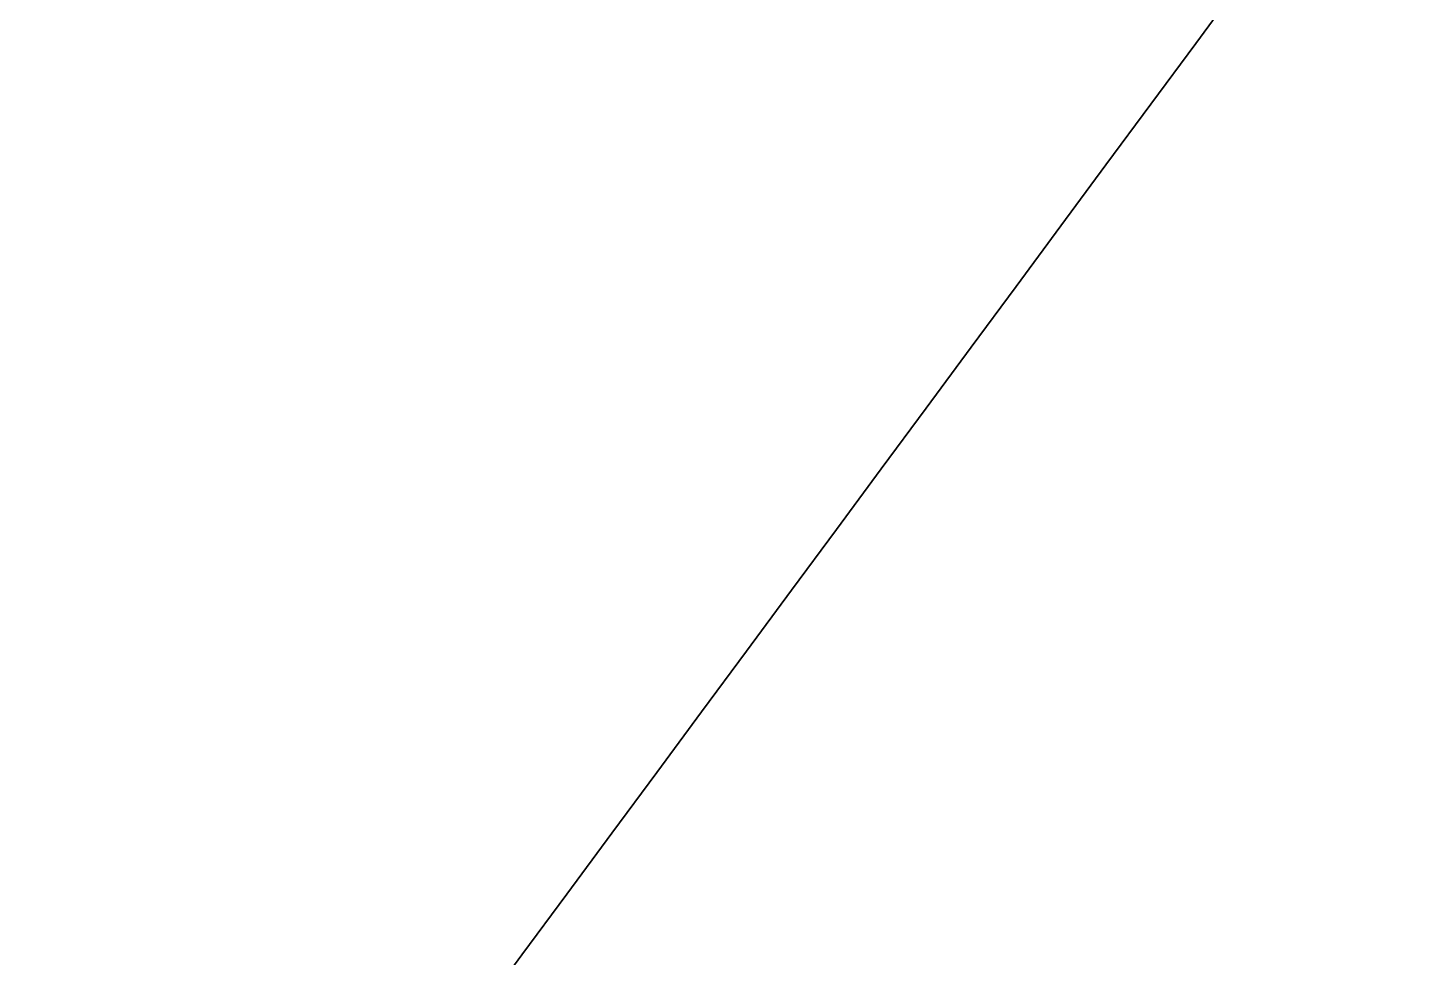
# Model space of a CAD drawing. Header units: millimetres. Extents: x 0 to 1840, y -1118 to 817.
# Drawn here: x 664.231 to 665.056, y -446.235 to -445.683 of the extents above; entities that cross this region are included whole.
import ezdxf

# ---------------------------------------------------------------- set-up
doc = ezdxf.new("R2010")
doc.units = ezdxf.units.MM
doc.layers.add('Blocks', color=7, linetype='Continuous')
doc.layers.add('Blocks$Outline', color=7, linetype='Continuous', lineweight=35, true_color=0xff3f3f)

# ---------------------------------------------------------------- blocks, each defined once
blk = doc.blocks.new('N02 Office Chair Back')
at = {"layer": 'Blocks$Outline'}
blk.add_open_spline([(664.23078, 668.39881), (665.36924, 669.93936), (666.5077, 671.47991), (667.64617, 673.02046), (667.64617, 673.02046), (667.64617, 673.02046), (668.10996, 673.7031), (669.5003, 675.0437), (671.29303, 676.32983), (672.87763, 676.97959), (673.94988, 677.23212), (675.51075, 677.44656), (679.18748, 677.95169), (685.54391, 678.36026), (692.18086, 678.27187), (697.78851, 677.65816), (700.68689, 676.98429), (701.78946, 676.72794), (702.26642, 676.60684), (702.78609, 676.45893), (703.41138, 676.25873), (703.8751, 676.09014), (704.29619, 675.90461), (704.59901, 675.7232), (704.70953, 675.60661), (704.74155, 675.55043), (704.74224, 675.5492)], degree=3, knots=[-5.748249, -5.748249, -5.748249, -5.748249, 0, 0, 0, 0.0375, 0.1875, 0.2875, 0.3875, 0.5875, 0.5875, 0.5875, 5.313234, 11.719223, 19.674741, 25.202998, 28.597198, 28.597198, 28.597198, 28.630532, 28.647198, 28.663865, 28.680532, 28.697198, 28.713865, 28.714238, 28.714238, 28.714238, 28.714238], dxfattribs=at)

msp = doc.modelspace()

# ---------------------------------------------------------------- block references
at = {"layer": 'Blocks'}
msp.add_blockref('N02 Office Chair Back', (0, -1115.02947), dxfattribs=at)

doc.saveas('drawing.dxf')
